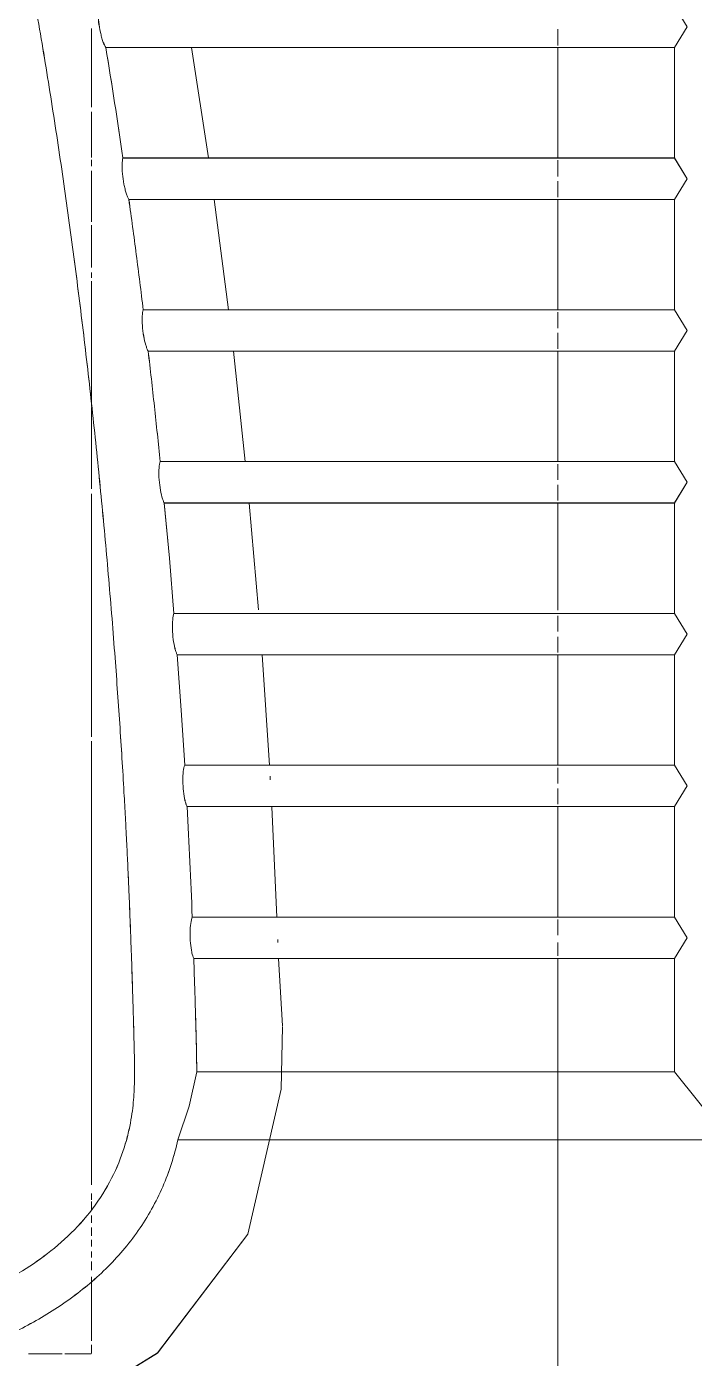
# Model space of a CAD drawing. Header units: millimetres. Extents: x -4000 to 187956, y -58990 to 162485.
# Drawn here: x 2939.8 to 3086.5, y 77824 to 78116.6 of the extents above; entities that cross this region are included whole.
import ezdxf

# ---------------------------------------------------------------- set-up
doc = ezdxf.new("R2010")
doc.units = ezdxf.units.MM
doc.layers.add('P-SANR-FIXT', color=6, linetype='Continuous', lineweight=9)

# ---------------------------------------------------------------- blocks, each defined once
blk = doc.blocks.new('WCPan-SquattingPan-Vitra-ArkitektSeries-5952 - CMPX502N-V873-FFS - TANG 1')
at = {"layer": 'P-SANR-FIXT', "color": 254}
for p, q in [((110.55, 148.92), (110.55, 166.17)), ((110.55, 137.83), (110.55, 147.92)), ((110.55, 135.93), (110.55, 137.32)), ((110.55, 123.75), (110.55, 134.93)), ((110.55, 113.71), (110.55, 123.01)), ((110.55, 111.42), (110.55, 112.6)), ((110.55, 93.16), (110.55, 110.64)), ((110.55, 83.11), (110.55, 93.15)), ((110.55, -91.17), (110.55, -89.78)), ((110.55, -93.48), (110.55, -91.5)), ((110.55, -96.22), (110.55, -94.63)), ((110.55, -99.08), (110.55, -97.22)), ((110.55, -101.38), (110.55, -99.94)), ((110.55, -103.79), (110.55, -102.5)), ((110.55, -106.57), (110.55, -104.72)), ((110.55, -116.84), (110.55, -108.09)), ((110.55, -122.11), (110.55, -116.88)), ((104.1, -124.95), (96.73, -124.95)), ((110.44, -124.95), (104.68, -124.95)), ((110.55, -124.91), (110.55, -123.02))]:
    blk.add_line(p, q, dxfattribs=at)
at = {"layer": 'P-SANR-FIXT', "color": 253}
for p, q in [((212.95, 166.05), (212.95, 162.47)), ((132.5, 162.01), (136.22, 137.75)), ((212.95, 162), (212.95, 137.74)), ((212.95, 137.24), (212.95, 133.69)), ((212.95, 132.68), (212.95, 129.14)), ((137.5, 128.65), (140.63, 104.4)), ((212.95, 128.65), (212.95, 104.39)), ((212.95, 103.87), (212.95, 100.36)), ((212.95, 99.31), (212.95, 95.8)), ((141.71, 95.3), (144.31, 71.03)), ((212.95, 95.3), (212.95, 71.04)), ((110.55, 65.09), (110.55, 82.91)), ((212.95, 70.5), (212.95, 67.02)), ((212.95, 65.94), (212.95, 62.46)), ((110.55, 38.41), (110.55, 63.98)), ((145.19, 61.94), (147.25, 38.44)), ((212.95, 61.94), (212.95, 38.41)), ((110.55, 10.59), (110.55, 38.41)), ((212.95, 37.13), (212.95, 33.69)), ((212.95, 32.57), (212.95, 29.13)), ((148.01, 28.61), (149.63, 4.32)), ((212.95, 28.59), (212.95, 4.33)), ((110.55, -87.84), (110.55, 9.6)), ((212.95, 3.77), (212.95, 0.34)), ((149.77, 1.91), (149.82, 1.1)), ((212.95, -0.8), (212.95, -4.22)), ((150.15, -4.79), (151.27, -29.02)), ((212.95, -4.77), (212.95, -29.03)), ((212.95, -29.59), (212.95, -33)), ((151.45, -34), (151.47, -34.6)), ((212.95, -34.6), (212.95, -37.56)), ((151.63, -38.12), (152.48, -52.9)), ((212.95, -38.12), (212.95, -199.81))]:
    blk.add_line(p, q, dxfattribs=at)
at = {"layer": 'P-SANR-FIXT', "color": 250}
for p, q in [((113.67, 162), (238.61, 162)), ((238.61, 137.74), (238.61, 162)), ((238.61, 137.74), (117.45, 137.74)), ((118.75, 128.65), (238.61, 128.65)), ((238.61, 104.39), (238.61, 128.65)), ((238.61, 104.39), (121.91, 104.39)), ((123, 95.3), (238.61, 95.3)), ((238.61, 71.04), (238.61, 95.3)), ((238.61, 71.04), (125.63, 71.04)), ((126.53, 61.94), (238.61, 61.94)), ((238.61, 37.68), (238.61, 61.94)), ((238.61, 37.68), (128.66, 37.68)), ((129.37, 28.59), (238.61, 28.59)), ((238.61, 4.33), (238.61, 28.59)), ((238.61, 4.33), (131.02, 4.33)), ((131.54, -4.77), (238.61, -4.77)), ((238.61, -29.03), (238.61, -4.77)), ((238.61, -29.03), (132.67, -29.03)), ((133, -38.12), (238.61, -38.12)), ((238.61, -63.05), (238.61, -38.12)), ((133.65, -63.05), (238.61, -63.05)), ((238.61, -63.05), (250.56, -77.95)), ((250.56, -77.95), (129.51, -77.95))]:
    blk.add_line(p, q, dxfattribs=at)
at = {"layer": 'P-SANR-FIXT', "color": 250, "flags": 128}
for points in [[(238.61, 162), (241.4, 166.55), (238.61, 171.1)], [(238.61, 128.65), (241.4, 133.2), (238.61, 137.74)], [(238.61, 95.3), (241.4, 99.84), (238.61, 104.39)], [(238.61, 61.94), (241.4, 66.49), (238.61, 71.04)], [(128.66, 37.68), (127.64, 49.82), (126.53, 61.94)], [(238.61, 28.59), (241.4, 33.13), (238.61, 37.68)], [(131.02, 4.33), (130.24, 16.46), (129.37, 28.59)], [(238.61, -4.77), (241.4, -0.22), (238.61, 4.33)], [(238.61, -38.12), (241.4, -33.57), (238.61, -29.03)], [(129.51, -77.95), (131.99, -70.57), (133.65, -63.05)]]:
    blk.add_lwpolyline(points, dxfattribs=at)
at = {"layer": 'P-SANR-FIXT', "color": 253, "flags": 128}
blk.add_lwpolyline([(152.49, -53.09), (152.19, -66.81), (144.85, -98.72), (125.05, -124.81), (97.11, -142.05), (65.64, -151.75), (32.87, -156.4), (0, -157.68)], dxfattribs=at)
at = {"layer": 'P-SANR-FIXT', "color": 250}
blk.add_arc((-1176.21, -51.26), 1307.39, 8.31211, 9.38811, dxfattribs=at)
for points, knots in [([(0, 316.53), (2.91, 316.53), (6.67, 316.6), (12.05, 316.65), (15.78, 316.63), (19.02, 316.59), (22.17, 316.52), (26.02, 316.39), (29.65, 316.18), (32.43, 315.97), (35.05, 315.73), (38.5, 315.34), (42.85, 314.56), (47.23, 313.39), (53.07, 311.22), (57.92, 308.47), (61.86, 305.25), (64.35, 302.67), (66.36, 299.98), (67.87, 297.39), (69.31, 294.3), (71.09, 289.58), (72.44, 284.94), (74.31, 278.18), (75.35, 274.37), (76.39, 270.55), (77.43, 266.66), (78.4, 262.95), (79.53, 258.6), (80.69, 254.04), (81.77, 249.7), (82.65, 246.14), (83.4, 243.03), (84.12, 240.03), (84.75, 237.34), (85.32, 234.92), (85.95, 232.21), (86.76, 228.63), (87.71, 224.41), (88.64, 220.17), (89.87, 214.52), (91.35, 207.46), (93.07, 198.97), (94.73, 190.45), (96.86, 179.12), (99.36, 165), (102.12, 148.02), (104.65, 131.02), (106.98, 113.9), (109.11, 96.69), (111.04, 79.52), (112.5, 65.22), (113.57, 53.77), (114.33, 45.2), (115.05, 36.59), (115.7, 28.28), (116.28, 20.25), (116.81, 12.5), (117.3, 4.87), (117.66, -1.27), (117.9, -5.54), (118.03, -7.95), (118.14, -10.07), (118.26, -12.37), (118.42, -15.62), (118.57, -18.8), (118.75, -23.01), (118.92, -26.99), (119.12, -32.14), (119.32, -37.75), (119.51, -43.34), (119.65, -47.98), (119.77, -51.91), (119.89, -56.33), (119.96, -59.45), (119.98, -61.38), (119.99, -62.74), (119.98, -64.61), (119.93, -66.83), (119.8, -69.14), (119.54, -71.59), (119.12, -74.24), (118.24, -78.27), (116.41, -83.83), (112.76, -90.72), (107.63, -97.17), (101.68, -102.53), (95.49, -106.82), (88.77, -110.51), (81.78, -113.58), (72.42, -116.94), (60.19, -120.15), (47.82, -122.31), (37.67, -123.57), (27.33, -124.56), (14.48, -125.28), (4.67, -125.43), (0, -125.43)], [0, 0, 0, 0, 0.014706, 0.022059, 0.029412, 0.033088, 0.036765, 0.044118, 0.051471, 0.055147, 0.058824, 0.066176, 0.073529, 0.080882, 0.088235, 0.102941, 0.110294, 0.117647, 0.125, 0.132353, 0.139706, 0.147059, 0.161765, 0.165441, 0.169118, 0.172794, 0.176471, 0.180147, 0.183824, 0.191176, 0.198529, 0.205882, 0.213235, 0.220588, 0.227941, 0.231618, 0.235294, 0.242647, 0.25, 0.257353, 0.264706, 0.279412, 0.294118, 0.308824, 0.323529, 0.352941, 0.382353, 0.411765, 0.441176, 0.470588, 0.5, 0.529412, 0.544118, 0.558824, 0.573529, 0.588235, 0.601103, 0.613971, 0.626838, 0.639706, 0.64614, 0.649357, 0.652574, 0.659007, 0.665441, 0.678309, 0.684743, 0.691176, 0.69761, 0.704044, 0.707261, 0.710478, 0.713695, 0.716912, 0.723346, 0.726562, 0.729779, 0.736213, 0.742647, 0.749081, 0.755515, 0.761949, 0.768382, 0.78125, 0.794118, 0.806985, 0.819853, 0.832721, 0.845588, 0.858456, 0.871324, 0.897059, 0.922794, 0.935662, 0.948529, 0.974265, 1, 1, 1, 1]), ([(112.13, 171.1), (112.03, 170.78), (111.93, 169.81), (112.07, 167.65), (112.41, 165.69), (112.76, 164.27), (113.06, 163.33), (113.37, 162.55), (113.57, 162.16), (113.67, 162)], [0, 0, 0, 0, 0.2, 0.4, 0.6, 0.7, 0.8, 0.9, 1, 1, 1, 1]), ([(117.45, 137.74), (117.34, 137.43), (117.21, 136.46), (117.29, 134.31), (117.58, 132.35), (117.9, 130.92), (118.17, 129.97), (118.46, 129.19), (118.65, 128.81), (118.75, 128.65)], [0, 0, 0, 0, 0.2, 0.4, 0.6, 0.7, 0.8, 0.9, 1, 1, 1, 1]), ([(121.91, 104.39), (121.8, 104.07), (121.65, 103.11), (121.68, 100.97), (121.97, 98.61), (122.36, 96.88), (122.72, 95.84), (122.9, 95.45), (123, 95.3)], [0, 0, 0, 0, 0.2, 0.4, 0.6, 0.8, 0.9, 1, 1, 1, 1]), ([(125.63, 71.04), (125.51, 70.72), (125.34, 69.76), (125.32, 67.62), (125.56, 65.26), (125.92, 63.53), (126.26, 62.48), (126.43, 62.1), (126.53, 61.94)], [0, 0, 0, 0, 0.2, 0.4, 0.6, 0.8, 0.9, 1, 1, 1, 1]), ([(128.66, 37.68), (128.54, 37.37), (128.34, 36.41), (128.29, 34.28), (128.47, 31.92), (128.8, 30.18), (129.12, 29.13), (129.28, 28.74), (129.37, 28.59)], [0, 0, 0, 0, 0.2, 0.4, 0.6, 0.8, 0.9, 1, 1, 1, 1]), ([(131.02, 4.33), (130.88, 4.01), (130.67, 3.06), (130.57, 0.93), (130.71, -1.43), (131, -3.17), (131.3, -4.22), (131.46, -4.61), (131.54, -4.77)], [0, 0, 0, 0, 0.2, 0.4, 0.6, 0.8, 0.9, 1, 1, 1, 1]), ([(132.67, -29.03), (132.53, -29.34), (132.3, -30.29), (132.15, -32.41), (132.24, -34.77), (132.49, -36.52), (132.77, -37.58), (132.92, -37.97), (133, -38.12)], [0, 0, 0, 0, 0.2, 0.4, 0.6, 0.8, 0.9, 1, 1, 1, 1]), ([(133.65, -63.05), (133.65, -62.73), (133.65, -62.09), (133.65, -60.9), (133.61, -58.72), (133.53, -55.18), (133.41, -50.94), (133.3, -47.23), (133.21, -44.37), (133.13, -41.91), (133.05, -39.59), (133.02, -38.49), (133, -38.12)], [0, 0, 0, 0, 0.0625, 0.125, 0.25, 0.375, 0.5, 0.625, 0.6875, 0.75, 0.875, 1, 1, 1, 1]), ([(0, -136.38), (6.8, -136.38), (17.68, -136.15), (32.53, -135.12), (43.7, -133.93), (54.55, -132.3), (65.19, -130.16), (75.88, -127.3), (86.05, -123.75), (96.06, -119.21), (105.49, -113.48), (112.51, -107.69), (117.48, -102.37), (120.89, -97.97), (123.84, -93.23), (127.07, -86.68), (128.74, -81.46), (129.51, -77.95)], [0, 0, 0, 0, 0.142857, 0.214286, 0.285714, 0.357143, 0.428571, 0.5, 0.571429, 0.642857, 0.714286, 0.785714, 0.821429, 0.857143, 0.892857, 0.928571, 1, 1, 1, 1])]:
    blk.add_open_spline(points, degree=3, knots=knots, dxfattribs=at)
for points in [[(121.91, 104.39), (121.42, 108.44), (120.4, 116.53), (119.31, 124.61), (118.75, 128.65)], [(125.63, 71.04), (125.22, 75.08), (124.37, 83.17), (123.47, 91.26), (123, 95.3)], [(132.67, -29.03), (132.51, -24.93), (132.17, -16.89), (131.77, -8.86), (131.54, -4.77)]]:
    blk.add_open_spline(points, degree=3, dxfattribs=at)
blk = doc.blocks.new('CMF2_NHAXUONG_A_rvt-1-FFS - TANG 1')
at = {"layer": 'P-SANR-FIXT', "color": 254}
for p, q in [((2954.09, 78098.92), (2954.09, 78116.17)), ((2954.09, 78087.83), (2954.09, 78097.92)), ((2954.09, 78085.93), (2954.09, 78087.32)), ((2954.09, 78073.76), (2954.09, 78084.93)), ((2954.09, 78063.72), (2954.09, 78073.02)), ((2954.09, 78061.42), (2954.09, 78062.6)), ((2954.09, 78043.17), (2954.09, 78060.65)), ((2954.09, 78033.12), (2954.09, 78043.15)), ((2954.09, 77858.84), (2954.09, 77860.23)), ((2954.09, 77856.52), (2954.09, 77858.51)), ((2954.09, 77853.79), (2954.09, 77855.38)), ((2954.09, 77850.92), (2954.09, 77852.78)), ((2954.09, 77848.63), (2954.09, 77850.06)), ((2954.09, 77846.21), (2954.09, 77847.51)), ((2954.09, 77843.43), (2954.09, 77845.29)), ((2954.09, 77833.16), (2954.09, 77841.92)), ((2954.09, 77827.9), (2954.09, 77833.12)), ((2947.64, 77825.05), (2940.27, 77825.05)), ((2953.98, 77825.05), (2948.22, 77825.05)), ((2954.09, 77825.1), (2954.09, 77826.99))]:
    blk.add_line(p, q, dxfattribs=at)
at = {"layer": 'P-SANR-FIXT', "color": 253}
for p, q in [((3056.49, 78116.06), (3056.49, 78112.48)), ((2976.04, 78112.01), (2979.76, 78087.76)), ((3056.49, 78112.01), (3056.49, 78087.75)), ((3056.49, 78087.25), (3056.49, 78083.7)), ((3056.49, 78082.68), (3056.49, 78079.14)), ((2981.04, 78078.66), (2984.17, 78054.41)), ((3056.49, 78078.65), (3056.49, 78054.39)), ((3056.49, 78053.87), (3056.49, 78050.36)), ((3056.49, 78049.31), (3056.49, 78045.81)), ((2985.24, 78045.3), (2987.85, 78021.03)), ((3056.49, 78045.3), (3056.49, 78021.04)), ((2954.09, 78015.09), (2954.09, 78032.92)), ((3056.49, 78020.51), (3056.49, 78017.03)), ((3056.49, 78015.94), (3056.49, 78012.47)), ((2954.09, 77988.42), (2954.09, 78013.99)), ((2988.73, 78011.94), (2990.79, 77988.44)), ((3056.49, 78011.95), (3056.49, 77988.41)), ((2954.09, 77960.59), (2954.09, 77988.41)), ((3056.49, 77987.14), (3056.49, 77983.69)), ((3056.49, 77982.57), (3056.49, 77979.13)), ((2991.55, 77978.61), (2993.17, 77954.32)), ((3056.49, 77978.59), (3056.49, 77954.33)), ((2954.09, 77862.16), (2954.09, 77959.6)), ((3056.49, 77953.77), (3056.49, 77950.35)), ((2993.31, 77951.91), (2993.36, 77951.1)), ((3056.49, 77949.21), (3056.49, 77945.79)), ((2993.69, 77945.22), (2994.81, 77920.98)), ((3056.49, 77945.24), (3056.49, 77920.98)), ((3056.49, 77920.41), (3056.49, 77917)), ((2994.99, 77916.01), (2995.01, 77915.41)), ((3056.49, 77915.41), (3056.49, 77912.44)), ((2995.17, 77911.89), (2996.01, 77897.11)), ((3056.49, 77911.88), (3056.49, 77750.19))]:
    blk.add_line(p, q, dxfattribs=at)
at = {"layer": 'P-SANR-FIXT', "color": 250}
for p, q in [((2957.21, 78112.01), (3082.15, 78112.01)), ((3082.15, 78087.75), (3082.15, 78112.01)), ((3082.15, 78087.75), (2960.99, 78087.75)), ((2962.28, 78078.65), (3082.15, 78078.65)), ((3082.15, 78054.39), (3082.15, 78078.65)), ((3082.15, 78054.39), (2965.45, 78054.39)), ((2966.53, 78045.3), (3082.15, 78045.3)), ((3082.15, 78021.04), (3082.15, 78045.3)), ((3082.15, 78021.04), (2969.17, 78021.04)), ((2970.06, 78011.95), (3082.15, 78011.95)), ((3082.15, 77987.69), (3082.15, 78011.95)), ((3082.15, 77987.69), (2972.2, 77987.69)), ((2972.91, 77978.59), (3082.15, 77978.59)), ((3082.15, 77954.33), (3082.15, 77978.59)), ((3082.15, 77954.33), (2974.55, 77954.33)), ((2975.08, 77945.24), (3082.15, 77945.24)), ((3082.15, 77920.98), (3082.15, 77945.24)), ((3082.15, 77920.98), (2976.21, 77920.98)), ((2976.54, 77911.88), (3082.15, 77911.88)), ((3082.15, 77886.95), (3082.15, 77911.88)), ((2977.19, 77886.95), (3082.15, 77886.95)), ((3082.15, 77886.95), (3094.1, 77872.05)), ((3094.1, 77872.05), (2973.04, 77872.05))]:
    blk.add_line(p, q, dxfattribs=at)
at = {"layer": 'P-SANR-FIXT', "color": 250, "flags": 128}
for points in [[(3082.15, 78112.01), (3084.94, 78116.56), (3082.15, 78121.1)], [(3082.15, 78078.65), (3084.94, 78083.2), (3082.15, 78087.75)], [(3082.15, 78045.3), (3084.94, 78049.85), (3082.15, 78054.39)], [(3082.15, 78011.95), (3084.94, 78016.49), (3082.15, 78021.04)], [(2972.2, 77987.69), (2971.18, 77999.82), (2970.06, 78011.95)], [(3082.15, 77978.59), (3084.94, 77983.14), (3082.15, 77987.69)], [(2974.55, 77954.33), (2973.77, 77966.46), (2972.91, 77978.59)], [(3082.15, 77945.24), (3084.94, 77949.78), (3082.15, 77954.33)], [(3082.15, 77911.88), (3084.94, 77916.43), (3082.15, 77920.98)], [(2973.04, 77872.05), (2975.53, 77879.44), (2977.19, 77886.95)]]:
    blk.add_lwpolyline(points, dxfattribs=at)
at = {"layer": 'P-SANR-FIXT', "color": 253, "flags": 128}
blk.add_lwpolyline([(2996.02, 77896.91), (2995.72, 77883.19), (2988.39, 77851.28), (2968.59, 77825.2), (2940.65, 77807.96), (2909.17, 77798.26), (2876.41, 77793.61), (2843.54, 77792.33)], dxfattribs=at)
at = {"layer": 'P-SANR-FIXT', "color": 250}
blk.add_arc((1667.33, 77898.75), 1307.39, 8.31211, 9.38811, dxfattribs=at)
for points, knots in [([(2843.54, 78266.54), (2846.45, 78266.54), (2850.2, 78266.6), (2855.59, 78266.65), (2859.32, 78266.64), (2862.55, 78266.59), (2865.7, 78266.52), (2869.55, 78266.39), (2873.19, 78266.18), (2875.96, 78265.97), (2878.59, 78265.74), (2882.04, 78265.35), (2886.38, 78264.57), (2890.77, 78263.39), (2896.6, 78261.23), (2901.45, 78258.48), (2905.4, 78255.26), (2907.88, 78252.67), (2909.9, 78249.99), (2911.41, 78247.4), (2912.85, 78244.3), (2914.63, 78239.59), (2915.98, 78234.94), (2917.84, 78228.18), (2918.89, 78224.37), (2919.92, 78220.55), (2920.96, 78216.67), (2921.94, 78212.96), (2923.07, 78208.6), (2924.23, 78204.05), (2925.31, 78199.7), (2926.18, 78196.14), (2926.94, 78193.03), (2927.65, 78190.04), (2928.29, 78187.35), (2928.85, 78184.93), (2929.48, 78182.21), (2930.3, 78178.63), (2931.25, 78174.41), (2932.18, 78170.17), (2933.4, 78164.53), (2934.89, 78157.46), (2936.61, 78148.97), (2938.27, 78140.46), (2940.4, 78129.13), (2942.89, 78115), (2945.65, 78098.03), (2948.19, 78081.02), (2950.52, 78063.91), (2952.65, 78046.7), (2954.58, 78029.53), (2956.03, 78015.22), (2957.11, 78003.77), (2957.87, 77995.2), (2958.59, 77986.6), (2959.24, 77978.28), (2959.82, 77970.26), (2960.35, 77962.51), (2960.84, 77954.88), (2961.2, 77948.74), (2961.44, 77944.46), (2961.57, 77942.05), (2961.68, 77939.94), (2961.79, 77937.64), (2961.95, 77934.38), (2962.1, 77931.21), (2962.29, 77927), (2962.45, 77923.01), (2962.66, 77917.86), (2962.86, 77912.25), (2963.04, 77906.66), (2963.19, 77902.02), (2963.3, 77898.09), (2963.43, 77893.67), (2963.5, 77890.56), (2963.52, 77888.62), (2963.53, 77887.26), (2963.52, 77885.4), (2963.47, 77883.18), (2963.33, 77880.87), (2963.08, 77878.42), (2962.65, 77875.76), (2961.77, 77871.73), (2959.95, 77866.18), (2956.3, 77859.29), (2951.16, 77852.83), (2945.21, 77847.47), (2939.02, 77843.18), (2932.3, 77839.49), (2925.32, 77836.42), (2915.95, 77833.06), (2903.73, 77829.85), (2891.35, 77827.7), (2881.21, 77826.43), (2870.86, 77825.44), (2858.01, 77824.72), (2848.21, 77824.58), (2843.54, 77824.58)], [0, 0, 0, 0, 0.014706, 0.022059, 0.029412, 0.033088, 0.036765, 0.044118, 0.051471, 0.055147, 0.058824, 0.066176, 0.073529, 0.080882, 0.088235, 0.102941, 0.110294, 0.117647, 0.125, 0.132353, 0.139706, 0.147059, 0.161765, 0.165441, 0.169118, 0.172794, 0.176471, 0.180147, 0.183824, 0.191176, 0.198529, 0.205882, 0.213235, 0.220588, 0.227941, 0.231618, 0.235294, 0.242647, 0.25, 0.257353, 0.264706, 0.279412, 0.294118, 0.308824, 0.323529, 0.352941, 0.382353, 0.411765, 0.441176, 0.470588, 0.5, 0.529412, 0.544118, 0.558824, 0.573529, 0.588235, 0.601103, 0.613971, 0.626838, 0.639706, 0.64614, 0.649357, 0.652574, 0.659007, 0.665441, 0.678309, 0.684743, 0.691176, 0.69761, 0.704044, 0.707261, 0.710478, 0.713695, 0.716912, 0.723346, 0.726562, 0.729779, 0.736213, 0.742647, 0.749081, 0.755515, 0.761949, 0.768382, 0.78125, 0.794118, 0.806985, 0.819853, 0.832721, 0.845588, 0.858456, 0.871324, 0.897059, 0.922794, 0.935662, 0.948529, 0.974265, 1, 1, 1, 1]), ([(2955.67, 78121.1), (2955.57, 78120.78), (2955.46, 78119.81), (2955.61, 78117.65), (2955.94, 78115.7), (2956.3, 78114.28), (2956.59, 78113.33), (2956.9, 78112.55), (2957.11, 78112.16), (2957.21, 78112.01)], [0, 0, 0, 0, 0.2, 0.4, 0.6, 0.7, 0.8, 0.9, 1, 1, 1, 1]), ([(2960.99, 78087.75), (2960.88, 78087.43), (2960.75, 78086.46), (2960.83, 78084.31), (2961.12, 78082.35), (2961.44, 78080.93), (2961.7, 78079.98), (2961.99, 78079.2), (2962.19, 78078.81), (2962.28, 78078.65)], [0, 0, 0, 0, 0.2, 0.4, 0.6, 0.7, 0.8, 0.9, 1, 1, 1, 1]), ([(2965.45, 78054.39), (2965.34, 78054.08), (2965.18, 78053.11), (2965.21, 78050.97), (2965.5, 78048.61), (2965.9, 78046.89), (2966.26, 78045.84), (2966.44, 78045.46), (2966.53, 78045.3)], [0, 0, 0, 0, 0.2, 0.4, 0.6, 0.8, 0.9, 1, 1, 1, 1]), ([(2969.17, 78021.04), (2969.05, 78020.72), (2968.87, 78019.76), (2968.86, 78017.63), (2969.1, 78015.27), (2969.46, 78013.54), (2969.8, 78012.49), (2969.97, 78012.1), (2970.06, 78011.95)], [0, 0, 0, 0, 0.2, 0.4, 0.6, 0.8, 0.9, 1, 1, 1, 1]), ([(2972.2, 77987.69), (2972.07, 77987.37), (2971.88, 77986.41), (2971.82, 77984.28), (2972.01, 77981.92), (2972.33, 77980.18), (2972.65, 77979.14), (2972.82, 77978.75), (2972.91, 77978.59)], [0, 0, 0, 0, 0.2, 0.4, 0.6, 0.8, 0.9, 1, 1, 1, 1]), ([(2974.55, 77954.33), (2974.42, 77954.02), (2974.21, 77953.06), (2974.11, 77950.94), (2974.25, 77948.57), (2974.54, 77946.83), (2974.83, 77945.78), (2974.99, 77945.39), (2975.08, 77945.24)], [0, 0, 0, 0, 0.2, 0.4, 0.6, 0.8, 0.9, 1, 1, 1, 1]), ([(2976.21, 77920.98), (2976.07, 77920.66), (2975.84, 77919.71), (2975.69, 77917.6), (2975.78, 77915.23), (2976.03, 77913.48), (2976.31, 77912.43), (2976.46, 77912.04), (2976.54, 77911.88)], [0, 0, 0, 0, 0.2, 0.4, 0.6, 0.8, 0.9, 1, 1, 1, 1]), ([(2977.19, 77886.95), (2977.19, 77887.28), (2977.19, 77887.91), (2977.18, 77889.1), (2977.15, 77891.29), (2977.06, 77894.82), (2976.95, 77899.07), (2976.84, 77902.77), (2976.75, 77905.63), (2976.67, 77908.1), (2976.59, 77910.42), (2976.55, 77911.52), (2976.54, 77911.88)], [0, 0, 0, 0, 0.0625, 0.125, 0.25, 0.375, 0.5, 0.625, 0.6875, 0.75, 0.875, 1, 1, 1, 1]), ([(2843.54, 77813.63), (2850.34, 77813.63), (2861.21, 77813.86), (2876.07, 77814.89), (2887.23, 77816.08), (2898.09, 77817.7), (2908.72, 77819.85), (2919.42, 77822.71), (2929.59, 77826.25), (2939.6, 77830.8), (2949.03, 77836.53), (2956.04, 77842.32), (2961.02, 77847.64), (2964.42, 77852.03), (2967.38, 77856.77), (2970.61, 77863.33), (2972.28, 77868.55), (2973.04, 77872.05)], [0, 0, 0, 0, 0.142857, 0.214286, 0.285714, 0.357143, 0.428571, 0.5, 0.571429, 0.642857, 0.714286, 0.785714, 0.821429, 0.857143, 0.892857, 0.928571, 1, 1, 1, 1])]:
    blk.add_open_spline(points, degree=3, knots=knots, dxfattribs=at)
for points in [[(2965.45, 78054.39), (2964.96, 78058.44), (2963.94, 78066.53), (2962.85, 78074.61), (2962.28, 78078.65)], [(2969.17, 78021.04), (2968.76, 78025.09), (2967.91, 78033.17), (2967, 78041.26), (2966.53, 78045.3)], [(2976.21, 77920.98), (2976.05, 77925.07), (2975.71, 77933.11), (2975.3, 77941.14), (2975.08, 77945.24)]]:
    blk.add_open_spline(points, degree=3, dxfattribs=at)
at = {"layer": 'P-SANR-FIXT', "color": 250, "lineweight": 9}
blk.add_blockref('WCPan-SquattingPan-Vitra-ArkitektSeries-5952 - CMPX502N-V873-FFS - TANG 1', (2843.54, 77950), dxfattribs=at)

msp = doc.modelspace()

# ---------------------------------------------------------------- block references
at = {"lineweight": 5}
msp.add_blockref('CMF2_NHAXUONG_A_rvt-1-FFS - TANG 1', (0, 0), dxfattribs=at)

doc.saveas('drawing.dxf')
